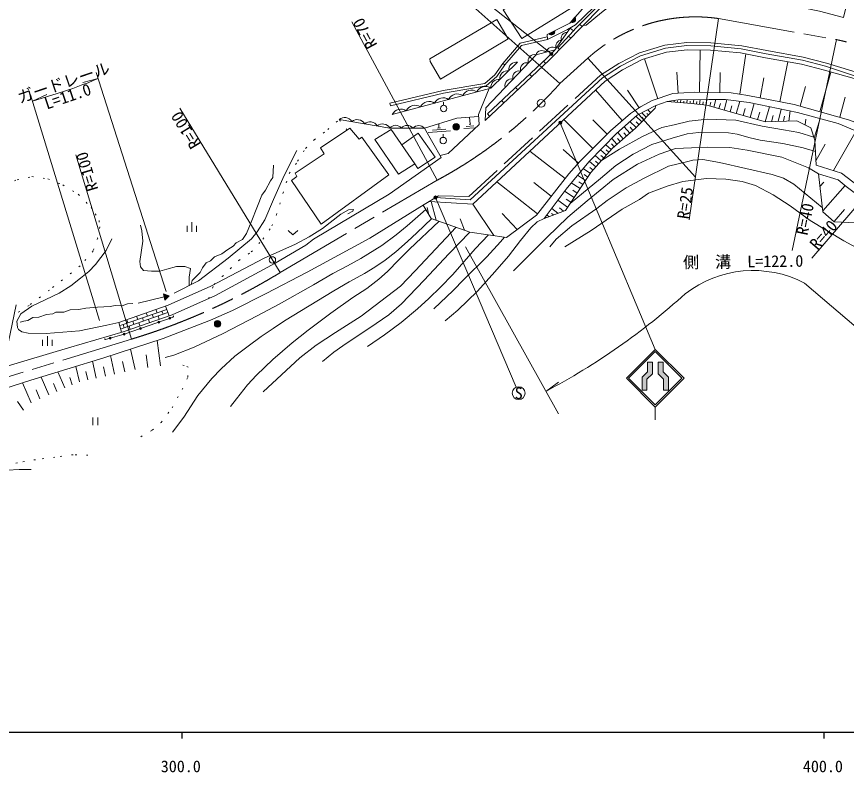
# Model space of a CAD drawing. Units: millimetres, scale not verified. Extents: x 40000 to 680000, y 20000 to 380000.
# Drawn here: x 342268 to 471506, y 198715 to 316521 of the extents above; entities that cross this region are included whole.
import ezdxf
from ezdxf.enums import TextEntityAlignment as Align

# ---------------------------------------------------------------- set-up
doc = ezdxf.new("R2010")
doc.units = ezdxf.units.MM
doc.header["$LTSCALE"] = 1000
for name, pattern in [('CHAIN', [18.5, 12, -1.5, 3.5, -1.5]), ('DASHED', [7.5, 6, -1.5]), ('DOTTED', [1.75, 0.25, -1.5])]:
    doc.linetypes.add(name, pattern=pattern)
for name, color, linetype, lineweight in [('M-BGD', 7, 'Continuous', 13), ('M-BMK', 2, 'CHAIN', 13), ('M-BMK-SRVR', 3, 'Continuous', 13), ('M-STR-HTXT', 7, 'Continuous', 13), ('M-STR-STRC', 7, 'Continuous', 13), ('M-TTL-BAND', 7, 'Continuous', 25)]:
    doc.layers.add(name, color=color, linetype=linetype, lineweight=lineweight)
doc.styles.add('ＭＳ ゴシック', font='')
doc.styles.get('ＭＳ ゴシック').set_extended_font_data('MS Gothic')

msp = doc.modelspace()

# ---------------------------------------------------------------- hatches: boundary and pattern name
at = {"layer": 'M-BGD'}
for points in [[(429226, 316407, -0.82183), (428571, 315663)], [(426067, 314300, -0.82183), (425185, 313850)], [(410229, 299337, -1), (411229, 299337, -0.41421), (410729, 298837, -0.41421)], [(365379, 272346), (366037, 273022), (365141, 273317)], [(364272, 268907, -0.41421), (364422, 269057, -0.41421), (364572, 268907, -1)], [(366002, 269511, -0.41421), (366152, 269661, -0.41421), (366302, 269511, -1)], [(373066, 268634, -1), (374066, 268634, -0.41421), (373566, 268134, -0.41421)], [(361413, 267908, -0.41421), (361563, 268058, -0.41421), (361713, 267908, -1)], [(356683, 266378, -0.41421), (356833, 266528, -0.41421), (356983, 266378, -1)], [(358857, 267015, -0.41421), (359007, 267165, -0.41421), (359157, 267015, -1)]]:
    msp.add_hatch(color=256, dxfattribs=at).paths.add_polyline_path(points)
at = {"layer": 'M-STR-HTXT'}
for points in [[(425780, 310815, -0.41421), (425680, 310475, -0.41421), (425341, 310575, -1)], [(427165, 300100, -0.41421), (427065, 299761, -0.41421), (426726, 299861, -1)], [(407412, 288081, -0.41421), (407276, 288408, -0.41421), (407603, 288543, -1)]]:
    msp.add_hatch(color=256, dxfattribs=at).paths.add_polyline_path(points)
at = {"layer": 'M-STR-STRC'}
for points in [[(439699, 260302), (439699, 258283), (440449, 258283), (440449, 259992), (441283, 260825), (441283, 262647), (440533, 262647), (440533, 261136)], [(443783, 260302), (442949, 261136), (442949, 262647), (442199, 262647), (442199, 260825), (443033, 259992), (443033, 258283), (443783, 258283)]]:
    msp.add_hatch(color=256, dxfattribs=at).paths.add_polyline_path(points)

# ---------------------------------------------------------------- linework, layer by layer
at = {"layer": 'M-BGD'}
for p, q in [((429226, 316407), (428571, 315663)), ((426067, 314300), (425185, 313850)), ((430338, 314954), (429970, 315293)), ((428587, 313168), (428245, 313482)), ((448608, 304721), (448744, 311319)), ((454929, 304419), (455836, 310691)), ((424685, 309226), (424343, 309591)), ((442147, 303714), (440046, 309913)), ((461160, 303251), (462393, 309471)), ((445314, 304562), (445094, 307854)), ((451775, 304656), (451841, 307824)), ((467368, 301699), (469089, 307867)), ((422500, 307170), (422158, 307535)), ((458050, 303867), (458667, 306977)), ((420316, 305115), (419973, 305479)), ((436603, 300332), (432447, 305109)), ((439205, 302305), (437419, 305047)), ((464285, 302560), (465145, 305643)), ((470469, 300835), (471334, 303935)), ((408782, 302699), (408782, 303199)), ((418131, 303059), (417788, 303423)), ((444168, 303228), (444178, 303359)), ((444667, 303192), (444686, 303454)), ((445165, 303155), (445182, 303376)), ((445664, 303119), (445697, 303561)), ((446163, 303082), (446182, 303346)), ((446661, 303046), (446700, 303574)), ((447160, 303009), (447183, 303324)), ((447658, 302960), (447732, 303587)), ((448154, 302901), (448199, 303280)), ((448651, 302842), (448740, 303600)), ((449147, 302783), (449200, 303227)), ((449644, 302724), (449749, 303612)), ((450246, 302576), (450416, 303175)), ((450845, 302406), (451184, 303603)), ((451648, 302178), (451876, 302982)), ((452452, 301951), (452907, 303557)), ((453400, 301682), (453669, 302630)), ((454348, 301413), (454886, 303309)), ((456514, 300798), (457128, 302964)), ((458851, 300135), (459514, 302473)), ((440329, 300829), (439628, 301524)), ((440681, 301184), (440445, 301418)), ((441033, 301539), (440562, 302006)), ((455431, 301106), (455738, 302188)), ((457682, 300467), (458014, 301636)), ((460881, 300172), (461326, 302100)), ((462523, 300221), (462752, 301807)), ((412885, 299737), (412799, 300854)), ((432020, 295970), (427478, 300477)), ((434250, 298217), (432003, 300447)), ((438744, 299231), (437802, 300165)), ((439624, 300119), (438737, 301000)), ((439184, 299675), (438740, 300116)), ((439977, 300474), (439626, 300821)), ((459865, 300142), (460112, 301101)), ((461702, 300197), (461855, 301019)), ((465069, 299631), (465178, 300518)), ((466497, 297584), (467397, 300628)), ((406356, 298441), (409846, 298710)), ((407031, 298794), (409125, 298955)), ((407810, 299155), (408299, 299192)), ((408055, 299174), (408005, 299813)), ((411934, 299062), (413766, 299203)), ((412309, 299392), (413506, 299484)), ((412745, 299726), (413024, 299748)), ((437752, 298352), (436882, 299344)), ((438251, 298789), (437813, 299287)), ((469502, 292510), (473013, 298697)), ((408712, 297695), (408712, 298195)), ((435777, 296620), (434972, 297537)), ((436268, 297051), (435837, 297542)), ((436760, 297482), (435898, 298465)), ((437256, 297917), (436821, 298413)), ((434878, 295797), (434017, 296555)), ((435318, 296218), (434916, 296676)), ((466751, 294059), (468178, 296648)), ((427696, 291261), (422205, 295561)), ((429779, 293687), (427393, 295818)), ((433324, 294031), (432374, 294867)), ((434120, 294935), (433215, 295731)), ((433722, 294483), (433270, 294881)), ((434499, 295366), (434068, 295745)), ((432488, 293081), (431490, 293959)), ((432906, 293556), (432431, 293974)), ((431625, 292072), (430505, 292827)), ((432049, 292582), (431550, 293021)), ((430870, 290952), (429619, 291795)), ((431248, 291512), (430688, 291889)), ((423395, 285770), (417041, 290747)), ((425545, 288516), (422800, 290666)), ((430026, 289701), (428652, 290628)), ((430448, 290326), (429823, 290748)), ((467370, 290020), (467971, 290735)), ((467814, 286254), (471322, 290186)), ((429099, 288327), (427608, 289333)), ((429563, 289014), (428876, 289478)), ((407622, 284785), (406852, 287704)), ((416595, 282385), (413317, 287275)), ((428093, 286835), (426542, 287882)), ((428596, 287581), (427851, 288084)), ((406491, 285610), (406191, 286740)), ((420204, 283313), (417880, 285837)), ((425907, 285599), (425566, 285821)), ((426582, 285864), (425604, 286605)), ((427452, 286206), (426800, 286704)), ((469588, 284557), (471228, 286439)), ((369563, 282985), (369563, 284485)), ((412022, 283238), (411332, 284999)), ((424766, 285151), (424692, 285206)), ((425232, 285334), (424869, 285605)), ((368813, 282985), (368813, 283885)), ((370313, 282985), (370313, 283885)), ((365260, 272832), (361181, 271832)), ((365141, 273317), (365379, 272346)), ((366037, 273022), (365141, 273317)), ((366037, 273022), (365379, 272346)), ((362638, 269830), (362464, 270330)), ((364149, 270358), (363974, 270858)), ((365079, 270121), (364904, 270622)), ((366009, 269885), (365485, 271386)), ((358615, 267317), (358168, 268843)), ((359617, 268775), (359443, 269275)), ((360547, 268538), (360373, 269039)), ((361128, 269302), (360953, 269803)), ((362058, 269066), (361883, 269566)), ((362988, 268829), (362813, 269330)), ((363568, 269594), (363394, 270094)), ((364498, 269357), (364324, 269857)), ((359037, 268011), (358862, 268511)), ((359967, 267774), (359792, 268274)), ((361477, 268302), (361303, 268802)), ((347063, 265217), (347063, 266717)), ((346313, 265217), (346313, 266117)), ((347813, 265217), (347813, 266117)), ((364663, 262091), (364178, 266047)), ((357540, 260811), (356906, 263684)), ((360723, 261513), (360021, 264696)), ((362685, 261848), (362442, 263826)), ((354667, 260178), (354090, 262796)), ((359131, 261162), (358780, 262754)), ((349791, 258639), (348704, 261132)), ((352050, 259600), (351520, 261999)), ((353359, 259889), (353070, 261198)), ((356104, 260495), (355787, 261931)), ((347298, 257552), (346086, 260332)), ((350917, 259130), (350553, 260277)), ((344519, 256340), (343174, 259421)), ((348545, 258096), (348001, 259342)), ((345908, 256946), (345302, 258336)), ((343346, 255161), (342393, 256535)), ((354140, 254044), (354140, 252844)), ((354940, 254044), (354940, 252844))]:
    msp.add_line(p, q, dxfattribs=at)
at = {"layer": 'M-BGD', "linetype": 'DOTTED'}
msp.add_line((393730, 298837), (392504, 300494), dxfattribs=at)
at = {"layer": 'M-BGD'}
for points in [[(431172, 346767), (436594, 337591), (440184, 325405), (436445, 322153), (429320, 315246), (428077, 314495), (424931, 312973), (424915, 313713), (428433, 315506), (435570, 323618), (437721, 325412), (439900, 326368)], [(437346, 344053), (445671, 330473), (448089, 325891), (451711, 322095), (452163, 321702), (452620, 321615), (454588, 319749), (459412, 318993), (467293, 317371), (471049, 316395), (471348, 317683), (472490, 320288), (472432, 322937), (470528, 325984), (468889, 329410), (469630, 332497), (472270, 334799)], [(430507, 315127), (430958, 315194), (433370, 317134), (435629, 318938), (436820, 320183), (439159, 323410), (440346, 325248)], [(432558, 318385), (433107, 317780), (425196, 309707), (415241, 300339), (415341, 302309), (423163, 310553), (425867, 311293), (426059, 311209), (428484, 314741), (428983, 314284)], [(432199, 318037), (432420, 317793), (429332, 314642), (428983, 314284), (426564, 311653), (426839, 311383)], [(407507, 288312), (412886, 287955), (433516, 306994), (436332, 308778), (439450, 310410), (443339, 311597), (446675, 312005), (450372, 311942), (455127, 311490), (459030, 310738), (464643, 309726), (468262, 308771), (473570, 307045), (479031, 304915), (484094, 301962), (485105, 301023)], [(406569, 287723), (413317, 287275), (433915, 306477), (436657, 308214), (439697, 309806), (443474, 310959), (446709, 311354), (450335, 311292), (455035, 310846), (458911, 310099), (464502, 309091), (468092, 308144), (473101, 306753), (478767, 304525), (485105, 301023), (486331, 300178), (491430, 295864), (497028, 291239), (506012, 283654)], [(415941, 300998), (415620, 301382), (424846, 310064), (426059, 311209)], [(400771, 301263), (416140, 305388), (420288, 309432)], [(408245, 294856), (409503, 295199), (414296, 299701), (414214, 301261), (415890, 305321)], [(405589, 287110), (406817, 285067), (412869, 282940), (418566, 282092), (423252, 285588), (428290, 292020), (430003, 293937), (434742, 298713), (437876, 301440), (439425, 302448), (441269, 303417), (444486, 304507), (447912, 304736), (453548, 304619), (456170, 304240), (463390, 302809), (471856, 300448), (472794, 300079), (476376, 298221), (480565, 295609), (495645, 283579), (501623, 278647)], [(441806, 302649), (441737, 302249), (438666, 299153), (435013, 295950), (431710, 292197), (427747, 286322), (424442, 285024), (427837, 289645), (429810, 292025), (431455, 293922), (435721, 298306), (438905, 301150), (441806, 302649), (443596, 303270), (445294, 303556), (450101, 303617), (452692, 303584), (456338, 303127), (463912, 301568), (470208, 299870), (473797, 298369), (479836, 294645), (500921, 277846)], [(443596, 303270), (447374, 302993), (449782, 302708), (458928, 300114), (463776, 300259), (465959, 299199), (466607, 297254), (466783, 293363), (470742, 292121), (480464, 284666), (485488, 285749), (487737, 285480), (490734, 284065), (499702, 276456)], [(392504, 300494), (400400, 299155), (405794, 299114), (410831, 300706), (414230, 300961)], [(433362, 294074), (436144, 295853), (439730, 297819), (442745, 299212), (444698, 299671), (447028, 300234), (449830, 300537), (454286, 300351), (458388, 299463), (461730, 298846), (464079, 298468), (466453, 297718)], [(342178, 271610), (340364, 262837), (340457, 261931), (350354, 264898), (358885, 267396), (366485, 270051), (373240, 273073), (382552, 278071), (387317, 280911), (388498, 281847), (400293, 288823), (408403, 294581), (405805, 299117)], [(402245, 296535), (404797, 298326), (407481, 294591), (404735, 292847), (404300, 293550)], [(428477, 287405), (433218, 291259), (435591, 293300), (438285, 295061), (441207, 296583), (444392, 297592), (446716, 298271), (448450, 298469), (453161, 298377), (454515, 298217), (456513, 297636), (458078, 297267), (461594, 296742), (464776, 296071), (466687, 295485)], [(419646, 276872), (424831, 282084), (428098, 285272), (431136, 287826), (435185, 291138), (438986, 293528), (442366, 295090), (444897, 295953), (449878, 296176), (453364, 296115), (456058, 295716), (461435, 294591), (465588, 292935), (467136, 292009), (470208, 291088), (471486, 290053), (477991, 285146), (475340, 284254), (469594, 284552), (467833, 286086), (467136, 292009)], [(366814, 273397), (370595, 275335), (375209, 278881), (378852, 281894), (379732, 282972), (380920, 284850), (382285, 287993), (383951, 291728), (385901, 295655)], [(369437, 274741), (369610, 275400), (370848, 276607), (371226, 277383), (371779, 278139), (372480, 278441), (373116, 279064), (374226, 279559), (375144, 280203), (376007, 280713), (376489, 281242), (377442, 281772), (378076, 282704), (378813, 284483), (379767, 286993), (380464, 288698), (381022, 289464), (381819, 290905), (382161, 291454), (382304, 293376)], [(425307, 280623), (426287, 281835), (428729, 283897), (432618, 286601), (434259, 287833), (437206, 289806), (440012, 291322), (443811, 293188), (446830, 293958), (447596, 294119), (449167, 294221), (451753, 293799), (459947, 291932), (461701, 291311), (463315, 290378), (467752, 286777)], [(427648, 280651), (431763, 283160), (434073, 284808), (436570, 286530), (439307, 288015), (440707, 289004), (443585, 290105), (446021, 290837), (449714, 291282), (452754, 291204), (455247, 290826), (457353, 290188), (460104, 288720), (462741, 287014), (465864, 284727), (471082, 281560), (479157, 277212), (481792, 275594), (484647, 273566)], [(332633, 256036), (344468, 259837), (350106, 261561), (355863, 263345), (365075, 266338), (372444, 269220), (375885, 270718), (381122, 273363), (387540, 276701), (397261, 281996), (405749, 287208), (407979, 288608)], [(357097, 281895), (356226, 280065), (354568, 277857), (353534, 276798), (352219, 275727), (350701, 274561), (348889, 273430), (344621, 271361), (342926, 270194), (342305, 269033), (342391, 268055), (342574, 267742), (343071, 267397), (344062, 267162), (346879, 267111), (352071, 267554), (356347, 268445), (358168, 268843), (365897, 271530), (372539, 274501), (380805, 278847), (385682, 281032), (387842, 282191), (389902, 283511), (392765, 285715), (393954, 286395), (394765, 286458), (394618, 286206), (393847, 285788)], [(365418, 263383), (366776, 263743), (369904, 264998), (374440, 267148), (379742, 269900), (383149, 271721), (388531, 274718), (391531, 276475), (393820, 277661), (395889, 278818), (399138, 280823), (401366, 282488), (403119, 283920), (405995, 286434)], [(366557, 251727), (368333, 254101), (370497, 257467), (372665, 260096), (374135, 261635), (376266, 263604), (378318, 265163), (380377, 266681), (382211, 267901), (383974, 269079), (391694, 273773), (394054, 275182), (396478, 276500), (398074, 277485), (399660, 278573), (401325, 279875), (403150, 281468), (404621, 282816), (406931, 285027)], [(375564, 255746), (376515, 256963), (378210, 259117), (379638, 260637), (382166, 263081), (385192, 265689), (387667, 267648), (391190, 270294), (394633, 272741), (396828, 274142), (398708, 275600), (400048, 276788), (401814, 278582), (403447, 280275), (408066, 284628)], [(409012, 269086), (410999, 270787), (414026, 273745), (416755, 276748), (418884, 279172), (420729, 281631), (422344, 283619), (423335, 284529), (424442, 285024)], [(369121, 274579), (369151, 275919), (369344, 277237), (368495, 277572), (367198, 277571), (365671, 277162), (364565, 276857), (363270, 276828), (362013, 276929), (361583, 277526), (361460, 278323), (361951, 281519), (361796, 283107), (361543, 284036)], [(380681, 258023), (386401, 263338), (388927, 265314), (391925, 267292), (395910, 269806), (402076, 274496), (404344, 276888), (410704, 283701)], [(384551, 283189), (385301, 282489), (386051, 283189)], [(389918, 262761), (391691, 264213), (393100, 265204), (395484, 266825), (397300, 268015), (400258, 270046), (402199, 271761), (405745, 275419), (409598, 279551), (412869, 282940)], [(396896, 265077), (399576, 266931), (402158, 268846), (404683, 270968), (406494, 272571), (408311, 274330), (410193, 276318), (413693, 280333), (415781, 282506)], [(407275, 270979), (410251, 273803), (411928, 275556), (415500, 279076), (417636, 281407), (418256, 282138)], [(342847, 268875), (343407, 269069), (343995, 269130), (344776, 269595), (345724, 269684), (346950, 270072), (347928, 270172), (348371, 270449), (349641, 270444), (350594, 270804), (351949, 270883), (353033, 271065), (354848, 271247), (356831, 271314), (357644, 271473), (358723, 271433), (359538, 271731), (360365, 271800)], [(358317, 268334), (358561, 268406), (365659, 270885)], [(358466, 267826), (358723, 267901), (365834, 270385)], [(356133, 266173), (359007, 267015), (366633, 269679)], [(340840, 245799), (342683, 245954), (344535, 245903)]]:
    msp.add_lwpolyline(points, dxfattribs=at)
for points in [[(418042, 317563), (420953, 313124), (430050, 318730), (429091, 320193), (428484, 319795), (426613, 322652)], [(406648, 309919), (417049, 316072), (418835, 313054), (408315, 306768), (406674, 309534)], [(400397, 303002), (400490, 302613), (408779, 304608), (415376, 305738), (417039, 307175), (418320, 308976), (417995, 309208), (416741, 307446), (415199, 306114), (408698, 305000)], [(385091, 290975), (389687, 284155), (400243, 291860), (396052, 297711), (395639, 297437), (394146, 299116), (389620, 296084), (390166, 295146), (385632, 292128), (385920, 291570)], [(398085, 297354), (400614, 298904), (404300, 293550), (401759, 291982)]]:
    msp.add_lwpolyline(points, close=True, dxfattribs=at)
at = {"layer": 'M-BGD', "linetype": 'DASHED'}
for points in [[(417995, 309208), (420685, 312360), (424922, 313382)], [(418320, 308976), (420905, 312002), (424931, 312973)], [(407979, 288608), (412705, 288468), (433210, 307392), (436082, 309211), (439259, 310875), (443235, 312088), (446649, 312505), (450400, 312441), (455198, 311985), (459121, 311230), (464751, 310215), (468403, 309251), (474076, 307566), (478854, 305722), (483396, 303080), (485486, 301484), (486544, 300457), (491655, 296133), (494610, 293691)]]:
    msp.add_lwpolyline(points, dxfattribs=at)
at = {"layer": 'M-BGD', "linetype": 'DOTTED'}
for points in [[(372140, 272581), (373029, 274759), (374290, 275991), (376882, 278526), (378818, 279842), (380619, 281810), (382033, 283884), (382726, 285602), (384713, 292041), (386026, 293972), (387276, 295985), (388601, 297313), (390732, 298913), (392504, 300494)], [(338644, 289726), (342360, 291086), (344656, 291577), (347136, 291225), (349470, 290288), (351870, 288826), (353905, 286753), (354522, 285770), (355105, 284717), (355255, 283749), (354887, 281990), (354184, 279998), (352171, 277677), (347371, 273905), (344228, 271501), (341844, 269993)], [(361595, 251044), (363376, 252044), (364791, 253264), (366476, 255551), (368052, 258395), (368943, 260316), (369001, 261860), (368382, 262152), (367046, 262310)], [(353388, 248175), (351054, 248233), (348246, 247855), (345201, 247457), (342418, 246973), (339732, 246613), (337248, 246161), (335640, 245946), (334503, 246046), (333398, 246600)]]:
    msp.add_lwpolyline(points, dxfattribs=at)
at = {"layer": 'M-BGD'}
for centre, radius in [((408782, 302199), 500), ((410729, 299337), 500), ((408712, 297195), 500), ((382107, 278598), 500), ((364422, 268907), 150), ((366152, 269511), 150), ((373566, 268634), 500), ((361563, 267908), 150), ((356833, 266378), 150), ((359007, 267015), 150)]:
    msp.add_circle(centre, radius, dxfattribs=at)
for centre, radius, start, end in [((428825, 316100), 505, 239.82536, 37.48355), ((425581, 314163), 505, 218.18225, 15.84044), ((427111, 311936), 874, 86.98138, 204.07227), ((427955, 313165), 874, 86.98138, 204.07227), ((425726, 310716), 1044, 55.78136, 165.47231), ((422910, 309596), 990, 75.22414, 197.79034), ((424070, 310286), 946, 47.00189, 163.60296), ((420144, 308197), 1243, 83.3293, 185.20671), ((421714, 308335), 990, 75.22414, 197.79034), ((418761, 306849), 1243, 83.3293, 185.20671), ((420518, 307075), 990, 75.22414, 197.79034), ((417379, 305501), 1243, 83.3293, 185.20671), ((419323, 305814), 990, 75.22414, 197.79034), ((413111, 303521), 1526, 56.86784, 153.17939), ((415306, 304111), 1526, 56.86784, 153.17939), ((408719, 302343), 1526, 56.86784, 153.17939), ((410915, 302932), 1526, 56.86784, 153.17939), ((404328, 301164), 1526, 56.86784, 153.17939), ((406524, 301754), 1526, 56.86784, 153.17939), ((402133, 300575), 1526, 56.86784, 153.17939), ((393345, 299466), 1328, 31.44924, 129.29867), ((395319, 299131), 1328, 31.44924, 129.29867), ((397293, 298797), 1328, 31.44924, 129.29867), ((399267, 298462), 1328, 31.44924, 129.29867), ((401293, 298403), 1168, 39.21857, 139.9083), ((403091, 298389), 1168, 39.21857, 139.9083), ((404889, 298375), 1168, 39.21857, 139.9083), ((366584, 269784), 116, 294.92947, 53.95909), ((356120, 266288), 116, 157.40144, 276.43106)]:
    msp.add_arc(centre, radius, start, end, dxfattribs=at)
at = {"layer": 'M-BMK'}
for p, q in [((451582, 316216), (469973, 312925)), ((426880, 306078), (431225, 310027)), ((383333, 276627), (407749, 291003)), ((314102, 252186), (360166, 266251))]:
    msp.add_line(p, q, dxfattribs=at)
for centre, radius, start, end in [((447984, 291476), 25000, 81.72467, 132.09552), ((461770, 273775), 40000, 49.39374, 78.16616), ((374650, 352684), 70000, 298.21903, 318.25711), ((331206, 361966), 100000, 286.834, 301.41727)]:
    msp.add_arc(centre, radius, start, end, dxfattribs=at)
at = {"layer": 'M-BMK-SRVR'}
msp.add_circle((423967, 303006), 600, dxfattribs=at)
at = {"layer": 'M-STR-HTXT'}
for p, q in [((425560, 310695), (391336, 337861)), ((426880, 306078), (407675, 323215)), ((407749, 291003), (394488, 315715)), ((451582, 316216), (447022, 284862)), ((469973, 312925), (463085, 280050)), ((431225, 310027), (447984, 291476)), ((365575, 273662), (354654, 307826)), ((354960, 306869), (352588, 306238)), ((355166, 269138), (344441, 304318)), ((344733, 303362), (348582, 304537)), ((344733, 303362), (346958, 304399)), ((487805, 304143), (466141, 278873)), ((383333, 276627), (367695, 302228)), ((426945, 299980), (441742, 264647)), ((360166, 266251), (351478, 294966)), ((407507, 288312), (420076, 258750)), ((412183, 280653), (426642, 254613)), ((464958, 274994), (484065, 258616)), ((424700, 258111), (426679, 259563))]:
    msp.add_line(p, q, dxfattribs=at)
for centre in [(425560, 310695), (426945, 299980), (407507, 288312)]:
    msp.add_circle(centre, 250, dxfattribs=at)
for centre, radius, start, end in [((331206, 361966), 60000, 286.834, 293.32244), ((456994, 259681), 17260, 62.52177, 127.78103), ((374650, 352684), 107000, 297.88885, 312.12433)]:
    msp.add_arc(centre, radius, start, end, dxfattribs=at)
at = {"layer": 'M-STR-STRC'}
for p, q in [((437242, 260147), (441742, 264647)), ((437595, 260147), (441742, 264294)), ((446242, 260147), (441742, 264647)), ((445889, 260147), (441742, 264294)), ((440533, 262647), (441283, 262647)), ((440533, 262647), (440533, 261136)), ((441283, 262647), (441283, 260825)), ((442199, 262647), (442199, 260825)), ((442199, 262647), (442949, 262647)), ((442949, 262647), (442949, 261136)), ((439699, 260302), (440533, 261136)), ((443783, 260302), (442949, 261136)), ((437242, 260147), (441742, 255647)), ((437595, 260147), (441742, 256000)), ((439699, 260302), (439699, 258283)), ((440449, 259992), (441283, 260825)), ((440449, 259992), (440449, 258283)), ((441742, 256000), (445889, 260147)), ((441742, 255647), (446242, 260147)), ((443033, 259992), (442199, 260825)), ((443033, 259992), (443033, 258283)), ((443783, 260302), (443783, 258283)), ((439699, 258283), (440449, 258283)), ((443033, 258283), (443783, 258283)), ((441742, 255647), (441742, 253647))]:
    msp.add_line(p, q, dxfattribs=at)
for points in [[(440533, 261136), (440533, 262647), (441283, 262647), (441283, 260825), (440449, 259992), (440449, 258283), (439699, 258283), (439699, 260302)], [(442199, 262647), (442949, 262647), (442949, 261136), (443783, 260302), (443783, 258283), (443033, 258283), (443033, 259992), (442199, 260825)]]:
    msp.add_lwpolyline(points, close=True, dxfattribs=at)
msp.add_circle((420467, 257830), 1000, dxfattribs=at)
at = {"layer": 'M-TTL-BAND'}
for p, q in [((40000, 205000), (579000, 205000)), ((368000, 205000), (368000, 204000)), ((468000, 205000), (468000, 204000))]:
    msp.add_line(p, q, dxfattribs=at)

# ---------------------------------------------------------------- texts
at = {"layer": 'M-STR-HTXT', "style": 'ＭＳ ゴシック'}
for s, rotation, p in [('R=70', 118.219, (396880, 311257)), ('R=100', 106.834, (353253, 289100)), ('R=40', 78.166, (463641, 282703))]:
    msp.add_text(s, height=1833, rotation=rotation, dxfattribs=at).set_placement(p, align=Align.TOP_LEFT)
for s, rotation, p in [('ガードレール', 18.621, (350056, 304851)), ('側\u3000溝\u3000L=122.0', 0.738, (455444, 276871))]:
    msp.add_text(s, height=1833, rotation=rotation, dxfattribs=at).set_placement(p, align=Align.BOTTOM_CENTER)
msp.add_text('L=11.0', height=1833, rotation=18.621, dxfattribs=at).set_placement((349932, 304963), align=Align.TOP_CENTER)
for s, rotation, p in [('R=100', 121.417, (371476, 296914)), ('R=25', 81.725, (447474, 284797)), ('R=40', 49.394, (467424, 279668))]:
    msp.add_text(s, height=1833, rotation=rotation, dxfattribs=at).set_placement(p, align=Align.BOTTOM_LEFT)
at = {"layer": 'M-STR-STRC', "style": 'ＭＳ ゴシック'}
msp.add_text('S', height=1833, dxfattribs=at).set_placement((420467, 257830), align=Align.MIDDLE_CENTER)
at = {"layer": 'M-TTL-BAND', "style": 'ＭＳ ゴシック'}
for s, p in [('300.0', (367844, 198195)), ('400.0', (467844, 198195))]:
    msp.add_text(s, height=1833, dxfattribs=at).set_placement(p, align=Align.BOTTOM_CENTER)

doc.saveas('drawing.dxf')
